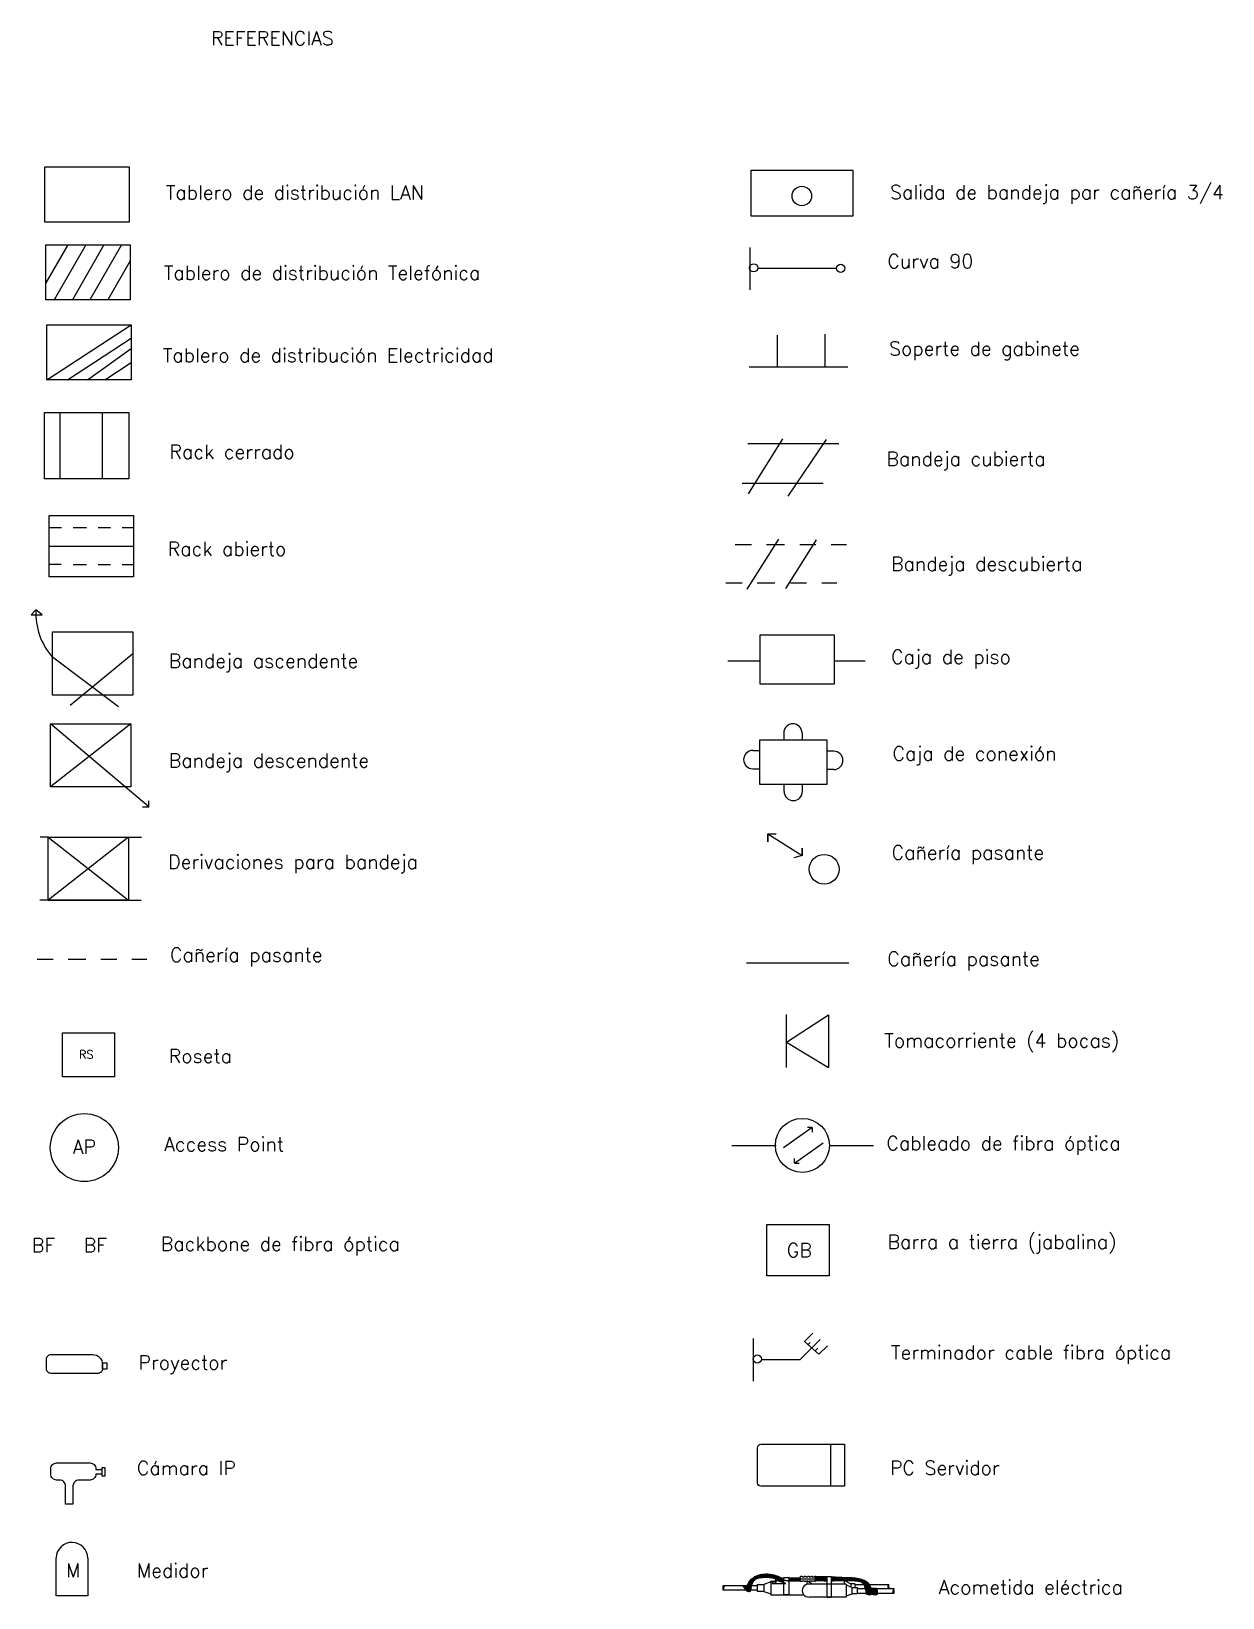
# Model space of a CAD drawing. Extents: x 1018 to 1352, y -109 to 184.
# Drawn here: x 1136.32 to 1143.23, y 148.56 to 157.65 of the extents above; entities that cross this region are included whole.
import ezdxf

# ---------------------------------------------------------------- set-up
doc = ezdxf.new("R2010")
doc.units = 0
doc.header["$LTSCALE"] = 0.5
doc.linetypes.add('PHANTOM2', pattern=[1.25, 0.625, -0.125, 0.125, -0.125, 0.125, -0.125])
for name, color, linetype in [('Cableado', 100, 'CONTINUOUS'), ('CONDUCTORS', 1, 'CONTINUOUS'), ('ESTRUCTURA', 3, 'CONTINUOUS'), ('TEXTO', 3, 'CONTINUOUS')]:
    doc.layers.add(name, color=color, linetype=linetype)
doc.styles.add('Texto 5 mm', font='simplex.shx', dxfattribs={"height": 0.5})
pattern_1 = [(45, (1140.9133868, 147.7799112), (-0.002250856, 0.002250856), [])]

msp = doc.modelspace()

# ---------------------------------------------------------------- hatches: boundary and pattern name
at = {"layer": 'CONDUCTORS'}
h = msp.add_hatch(dxfattribs=at)
h.set_pattern_fill('ANSI31', color=1, scale=0.001003, style=0)
h.set_pattern_definition(pattern_1)
edge = h.paths.add_edge_path()
edge.add_spline(control_points=[(1140.5166, 148.6628), (1140.5188, 148.665), (1140.5323, 148.6763), (1140.5688, 148.6808), (1140.6075, 148.6807), (1140.6311, 148.6747), (1140.6487, 148.6659)], knot_values=[9.872453, 9.872453, 9.872453, 9.872453, 11.238502, 17.740183, 25.404275, 28.687076, 28.687076, 28.687076, 28.687076], degree=3, periodic=0)
edge.add_spline(control_points=[(1140.6487, 148.6659), (1140.6514, 148.6701), (1140.6511, 148.6793), (1140.6694, 148.6696), (1140.6831, 148.6659), (1140.6874, 148.665)], knot_values=[0.73874, 0.73874, 0.73874, 0.73874, 1.960375, 5.991205, 7.883473, 7.883473, 7.883473, 7.883473], degree=3, periodic=0)
edge.add_line((1140.6874, 148.665), (1140.6874, 148.6713))
edge.add_spline(control_points=[(1140.6874, 148.6713), (1140.672, 148.6784), (1140.6425, 148.6917), (1140.5966, 148.7019), (1140.5517, 148.698), (1140.5247, 148.6871), (1140.512, 148.6791)], knot_values=[13.702604, 13.702604, 13.702604, 13.702604, 21.264265, 28.238042, 34.553242, 41.167216, 41.167216, 41.167216, 41.167216], degree=3, periodic=0)
edge.add_line((1140.512, 148.6791), (1140.5166, 148.6628))
h = msp.add_hatch(dxfattribs=at)
h.set_pattern_fill('ANSI31', color=1, scale=0.001003, style=0)
h.set_pattern_definition(pattern_1)
edge = h.paths.add_edge_path()
edge.add_spline(control_points=[(1140.6874, 148.663), (1140.6832, 148.6638), (1140.6697, 148.6676), (1140.6516, 148.6771), (1140.6537, 148.6683), (1140.6512, 148.6646)], knot_values=[0.811335, 0.811335, 0.811335, 0.811335, 2.651758, 6.682588, 7.831629, 7.831629, 7.831629, 7.831629], degree=3, periodic=0)
edge.add_spline(control_points=[(1140.6512, 148.6646), (1140.6571, 148.6616), (1140.6628, 148.6585), (1140.6711, 148.6535)], knot_values=[28.9432, 28.9432, 28.9432, 28.9432, 29.698991, 29.698991, 29.698991, 29.698991], degree=3, periodic=0)
edge.add_line((1140.6711, 148.6535), (1140.6874, 148.6485))
edge.add_line((1140.6874, 148.6485), (1140.6874, 148.663))
h = msp.add_hatch(dxfattribs=at)
h.set_pattern_fill('ANSI31', color=1, scale=0.001003, style=0)
h.set_pattern_definition(pattern_1)
edge = h.paths.add_edge_path()
edge.add_spline(control_points=[(1140.7846, 148.6777), (1140.7605, 148.6778), (1140.7391, 148.6778), (1140.7163, 148.6778)], knot_values=[0.355717, 0.355717, 0.355717, 0.355717, 9.888341, 9.888341, 9.888341, 9.888341], degree=3, periodic=0)
edge.add_line((1140.7163, 148.6778), (1140.7163, 148.6625))
edge.add_spline(control_points=[(1140.7163, 148.6625), (1140.7179, 148.6625), (1140.7389, 148.6623), (1140.761, 148.6618), (1140.7846, 148.6614)], knot_values=[12.327635, 12.327635, 12.327635, 12.327635, 13.048081, 22.125034, 22.125034, 22.125034, 22.125034], degree=3, periodic=0)
edge.add_line((1140.7846, 148.6614), (1140.7846, 148.6777))
h = msp.add_hatch(dxfattribs=at)
h.set_pattern_fill('ANSI31', color=256, scale=0.001003, style=0)
h.set_pattern_definition([(45, (1137.893695, 147.9810406), (-0.0022508556, 0.0022508556), [])])
edge = h.paths.add_edge_path()
edge.add_spline(control_points=[(1140.939, 148.6843), (1140.9154, 148.6841), (1140.8922, 148.6851), (1140.8689, 148.686)], knot_values=[1.68785, 1.68785, 1.68785, 1.68785, 12.130252, 12.130252, 12.130252, 12.130252], degree=3, periodic=0)
edge.add_line((1140.8689, 148.686), (1140.8689, 148.6616))
edge.add_spline(control_points=[(1140.8689, 148.6616), (1140.8902, 148.6611), (1140.9115, 148.6605), (1140.939, 148.6598)], knot_values=[0.144735, 0.144735, 0.144735, 0.144735, 9.694229, 9.694229, 9.694229, 9.694229], degree=3, periodic=0)
edge.add_line((1140.939, 148.6598), (1140.939, 148.6843))
h = msp.add_hatch(dxfattribs=at)
h.set_pattern_fill('ANSI31', color=1, scale=0.001003, style=0)
h.set_pattern_definition(pattern_1)
edge = h.paths.add_edge_path()
edge.add_spline(control_points=[(1141.189, 148.6238), (1141.1846, 148.6359), (1141.1717, 148.6581), (1141.1317, 148.6708), (1141.0898, 148.68), (1141.0329, 148.6786), (1140.9892, 148.6826), (1140.962, 148.6843)], knot_values=[0, 0, 0, 0, 5.70567, 11.954524, 17.533545, 25.197639, 37.26145, 37.26145, 37.26145, 37.26145], degree=3, periodic=0)
edge.add_line((1140.962, 148.6843), (1140.962, 148.6603))
edge.add_spline(control_points=[(1140.962, 148.6603), (1140.9976, 148.6614), (1141.0401, 148.6632), (1141.0932, 148.6612), (1141.14, 148.6575), (1141.1526, 148.6368), (1141.1571, 148.6238)], knot_values=[0.636109, 0.636109, 0.636109, 0.636109, 11.962148, 19.626243, 25.205263, 31.11626, 31.11626, 31.11626, 31.11626], degree=3, periodic=0)
edge.add_line((1141.1571, 148.6238), (1141.189, 148.6238))

# ---------------------------------------------------------------- linework, layer by layer
at = {"layer": 'Cableado'}
for p, q in [((1136.5346, 156.4108), (1136.4076, 156.1895)), ((1136.6385, 156.4108), (1136.4552, 156.0916)), ((1136.5346, 156.4108), (1136.5346, 156.4108)), ((1136.7441, 156.4108), (1136.5608, 156.0916)), ((1136.8462, 156.4108), (1136.663, 156.0916)), ((1140.4892, 156.3947), (1140.4892, 156.1489)), ((1136.8964, 156.3174), (1136.7668, 156.0916)), ((1140.5359, 156.2738), (1140.9934, 156.2738)), ((1136.4128, 155.6266), (1136.9017, 155.9458)), ((1136.532, 155.6266), (1136.9017, 155.8684)), ((1140.6477, 155.8862), (1140.6477, 155.702)), ((1140.9249, 155.891), (1140.9249, 155.702)), ((1136.648, 155.6266), (1136.9017, 155.8086)), ((1136.7485, 155.6266), (1136.9017, 155.7268)), ((1140.4866, 155.702), (1141.0589, 155.702)), ((1136.4903, 155.0532), (1136.4903, 155.4374)), ((1136.7349, 155.0532), (1136.7349, 155.4374)), ((1140.479, 155.258), (1141.0059, 155.258)), ((1140.68, 155.2853), (1140.4807, 154.9663)), ((1140.9328, 155.2808), (1140.7114, 154.9526)), ((1140.4456, 155.0279), (1140.9161, 155.0279)), ((1136.4272, 154.7709), (1136.4988, 154.7709)), ((1136.5653, 154.7709), (1136.6435, 154.7709)), ((1136.7115, 154.7709), (1136.7826, 154.7709)), ((1136.8498, 154.7709), (1136.9161, 154.7709)), ((1136.4272, 154.6629), (1136.9161, 154.6629)), ((1140.4053, 154.6725), (1140.4997, 154.6725)), ((1140.6557, 154.7032), (1140.4735, 154.4116)), ((1140.5872, 154.6725), (1140.6904, 154.6725)), ((1140.8744, 154.6993), (1140.6976, 154.4165)), ((1140.78, 154.6725), (1140.8738, 154.6725)), ((1140.9624, 154.6725), (1141.0498, 154.6725)), ((1136.4965, 154.5548), (1136.4272, 154.5548)), ((1136.5653, 154.5548), (1136.6435, 154.5548)), ((1136.7115, 154.5548), (1136.7826, 154.5548)), ((1136.8498, 154.5548), (1136.9161, 154.5548)), ((1140.3508, 154.4495), (1140.4452, 154.4495)), ((1140.5328, 154.4495), (1140.636, 154.4495)), ((1140.7256, 154.4495), (1140.8194, 154.4495)), ((1140.908, 154.4495), (1140.9953, 154.4495)), ((1136.8281, 153.7302), (1136.4458, 154.0181)), ((1136.9113, 154.0378), (1136.5481, 153.7376)), ((1140.3625, 153.9975), (1140.5492, 153.9975)), ((1140.9786, 153.9975), (1141.1591, 153.9975)), ((1136.8993, 153.6313), (1136.4339, 153.2655)), ((1137.0038, 153.1496), (1136.4339, 153.6313)), ((1140.6863, 153.5784), (1140.6863, 153.5387)), ((1140.7929, 153.5784), (1140.7929, 153.5387)), ((1140.5074, 153.4769), (1140.5473, 153.4769)), ((1140.9767, 153.4725), (1140.9373, 153.4725)), ((1140.9767, 153.4725), (1140.9767, 153.4725)), ((1140.5074, 153.3704), (1140.5473, 153.3704)), ((1140.9767, 153.366), (1140.9373, 153.366)), ((1140.7951, 153.2791), (1140.6886, 153.2791)), ((1140.6887, 153.2393), (1140.6887, 153.2788)), ((1140.7952, 153.2393), (1140.7952, 153.2788)), ((1140.7952, 153.2393), (1140.7952, 153.2393)), ((1136.8856, 152.9737), (1136.4201, 152.608)), ((1136.4201, 152.9737), (1136.8856, 152.608)), ((1136.4201, 152.9737), (1136.9614, 152.9737)), ((1140.5937, 152.9928), (1140.7941, 152.8672)), ((1140.5937, 152.9928), (1140.5937, 152.9928)), ((1140.5937, 152.9928), (1140.5937, 152.9928)), ((1140.5937, 152.9928), (1140.5937, 152.9928)), ((1140.5937, 152.9928), (1140.5937, 152.947)), ((1140.5937, 152.947), (1140.5937, 152.9928)), ((1140.5937, 152.9928), (1140.6428, 152.9928)), ((1140.7941, 152.8672), (1140.7449, 152.8548)), ((1140.7941, 152.8672), (1140.7941, 152.9104)), ((1140.7941, 152.9104), (1140.7941, 152.8672)), ((1136.4201, 152.608), (1136.9603, 152.608)), ((1136.3567, 152.2656), (1136.4499, 152.2656)), ((1136.5363, 152.2656), (1136.6381, 152.2656)), ((1136.7266, 152.2656), (1136.8192, 152.2656)), ((1136.9066, 152.2656), (1136.9928, 152.2656)), ((1140.4709, 152.244), (1141.0644, 152.244)), ((1140.7019, 151.6381), (1140.7019, 151.945)), ((1140.7019, 151.7837), (1140.9467, 151.9425)), ((1140.7019, 151.7837), (1140.9467, 151.6381)), ((1140.8513, 151.2901), (1140.6858, 151.1717)), ((1140.7496, 151.0827), (1140.9152, 151.2011)), ((1140.8513, 151.2901), (1140.825, 151.2901)), ((1140.8513, 151.2901), (1140.8513, 151.2901)), ((1140.8513, 151.2901), (1140.8513, 151.2901)), ((1140.8513, 151.2901), (1140.8513, 151.2901)), ((1140.8513, 151.2901), (1140.8513, 151.2632)), ((1140.3866, 151.1857), (1140.6436, 151.1857)), ((1140.9518, 151.1856), (1141.2071, 151.1856)), ((1140.9518, 151.1856), (1141.2071, 151.1856)), ((1140.7496, 151.0827), (1140.7496, 151.1096)), ((1140.7496, 151.0827), (1140.7496, 151.0827)), ((1140.7496, 151.0827), (1140.7496, 151.0827)), ((1140.7496, 151.0827), (1140.7496, 151.0827)), ((1140.7496, 151.0827), (1140.776, 151.0827)), ((1140.5101, 150.0646), (1140.5101, 149.8188)), ((1140.8067, 150.0473), (1140.8564, 150.0963)), ((1140.8067, 150.0473), (1140.8905, 149.9741)), ((1140.8404, 150.0424), (1140.8271, 150.0295)), ((1140.8486, 150.0104), (1140.8983, 150.0594)), ((1140.8905, 149.9741), (1140.9402, 150.0231)), ((1140.5569, 149.9437), (1140.7827, 149.9437)), ((1140.7827, 149.9437), (1140.8486, 150.0104)), ((1140.8849, 150.0102), (1140.8681, 149.9936)), ((1136.7615, 149.9159), (1136.7615, 149.8883)), ((1140.9595, 149.2086), (1140.9595, 149.4521)), ((1141.0383, 149.4521), (1141.0383, 149.2086)), ((1136.6975, 149.3053), (1136.7328, 149.3053))]:
    msp.add_line(p, q, dxfattribs=at)
at = {"layer": 'Cableado', "linetype": 'PHANTOM2'}
for p, q in [((1136.3493, 154.292), (1136.3229, 154.2639)), ((1136.385, 154.2639), (1136.3493, 154.292)), ((1136.3229, 154.2639), (1136.385, 154.2639)), ((1136.9679, 153.1496), (1137.0038, 153.1496)), ((1137.0038, 153.1496), (1137.0038, 153.1854)), ((1136.4201, 152.9737), (1136.3738, 152.9737)), ((1136.4201, 152.608), (1136.3717, 152.608))]:
    msp.add_line(p, q, dxfattribs=at)
at = {"layer": 'Cableado'}
for points in [[(1136.4013, 156.8616), (1136.8902, 156.8616), (1136.8902, 156.5423), (1136.4013, 156.5423)], [(1140.4972, 156.8437), (1141.0875, 156.8437), (1141.0875, 156.5761), (1140.4972, 156.5761)], [(1136.4076, 156.4108), (1136.8964, 156.4108), (1136.8964, 156.0916), (1136.4076, 156.0916)], [(1136.4128, 155.9458), (1136.9017, 155.9458), (1136.9017, 155.6266), (1136.4128, 155.6266)], [(1136.3996, 155.4374), (1136.8885, 155.4374), (1136.8885, 155.0532), (1136.3996, 155.0532)], [(1136.4272, 154.8407), (1136.9161, 154.8407), (1136.9161, 154.4849), (1136.4272, 154.4849)], [(1136.4458, 154.1641), (1136.9113, 154.1641), (1136.9113, 153.7984), (1136.4458, 153.7984)], [(1140.5492, 154.1467), (1140.9786, 154.1467), (1140.9786, 153.8607), (1140.5492, 153.8607)], [(1136.4339, 153.6313), (1136.8993, 153.6313), (1136.8993, 153.2655), (1136.4339, 153.2655)], [(1140.5473, 153.5387), (1140.9373, 153.5387), (1140.9373, 153.2791), (1140.5473, 153.2791)], [(1136.4201, 152.9737), (1136.8856, 152.9737), (1136.8856, 152.608), (1136.4201, 152.608)], [(1136.5039, 151.8393), (1136.8056, 151.8393), (1136.8056, 151.5829), (1136.5039, 151.5829)], [(1140.589, 150.7274), (1140.9503, 150.7274), (1140.9503, 150.4287), (1140.589, 150.4287)], [(1136.7356, 149.9241), (1136.7615, 149.9241), (1136.7615, 149.8883), (1136.7356, 149.8883)], [(1136.7328, 149.3172), (1136.7493, 149.3172), (1136.7493, 149.2674), (1136.7328, 149.2674)]]:
    msp.add_lwpolyline(points, close=True, dxfattribs=at)
for points in [[(1140.9467, 151.9425), (1140.9467, 151.6381)], [(1136.651, 148.7914), (1136.651, 148.5734), (1136.4667, 148.5734), (1136.4667, 148.794)]]:
    msp.add_lwpolyline(points, dxfattribs=at)
for points in [[(1136.4371, 149.9724), (1136.6791, 149.9724, -0.414214), (1136.7356, 149.9159), (1136.7356, 149.8898, -0.414214), (1136.7088, 149.863), (1136.4371, 149.863, -0.414214), (1136.4103, 149.8898), (1136.4103, 149.9456, -0.414214)], [(1140.5545, 149.4521), (1141.0383, 149.4521), (1141.0383, 149.2086), (1140.5545, 149.2086, -0.414214), (1140.5345, 149.2286), (1140.5345, 149.4321, -0.414214)]]:
    msp.add_lwpolyline(points, format="xyb", close=True, dxfattribs=at)
msp.add_lwpolyline([(1136.7328, 149.2781), (1136.6975, 149.2788, -0.414214), (1136.6632, 149.2444), (1136.5986, 149.2444, 0.414214), (1136.5642, 149.2101), (1136.5642, 149.104), (1136.522, 149.104), (1136.522, 149.2101, 0.414214), (1136.4877, 149.2444), (1136.4698, 149.2444, -0.414214), (1136.4354, 149.2788), (1136.4354, 149.3095, -0.414214), (1136.4698, 149.3439), (1136.6632, 149.3439, -0.414214), (1136.6975, 149.3095), (1136.6975, 149.3053)], format="xyb", dxfattribs=at)
for centre, radius in [((1140.7917, 156.6933), 0.0565), ((1140.5125, 156.2764), 0.0236), ((1141.0167, 156.2734), 0.0236), ((1140.9213, 152.7875), 0.0865), ((1136.6305, 151.173), 0.1975), ((1140.7949, 151.1856), 0.1568), ((1140.5334, 149.9464), 0.0236)]:
    msp.add_circle(centre, radius, dxfattribs=at)
for centre, radius, start, end in [((1136.7288, 154.2717), 0.38, 176.94269, 221.86645), ((1140.7396, 153.5784), 0.0533, 0, 180), ((1140.5074, 153.4237), 0.0533, 90, 270), ((1140.9767, 153.4192), 0.0533, 270, 90), ((1140.7419, 153.2393), 0.0533, 180, 0), ((1136.5588, 148.7907), 0.0922, 0.39145, 177.94806)]:
    msp.add_arc(centre, radius, start, end, dxfattribs=at)
at = {"layer": 'CONDUCTORS'}
for p, q in [((1140.512, 148.6791), (1140.5166, 148.6628)), ((1140.4724, 148.6011), (1140.449, 148.6327))]:
    msp.add_line(p, q, dxfattribs=at)
at = {"layer": 'CONDUCTORS', "color": 1}
for p, q in [((1141.0367, 148.6624), (1141.0367, 148.641)), ((1141.0392, 148.6624), (1141.0756, 148.6425)), ((1140.4726, 148.605), (1140.4522, 148.6327)), ((1140.473, 148.61), (1140.4562, 148.6327)), ((1140.4736, 148.617), (1140.462, 148.6327)), ((1140.4741, 148.6217), (1140.466, 148.6327)), ((1140.4751, 148.6282), (1140.4717, 148.6327)), ((1141.0492, 148.6373), (1141.0841, 148.6216)), ((1141.0756, 148.6425), (1141.0756, 148.6251)), ((1141.0985, 148.6425), (1141.0756, 148.6425)), ((1141.0985, 148.6425), (1141.0985, 148.6211)), ((1141.1571, 148.6238), (1141.189, 148.6238))]:
    msp.add_line(p, q, dxfattribs=at)
for points in [[(1140.4727, 148.6059), (1140.4727, 148.6059)], [(1141.0985, 148.6386), (1141.1503, 148.6386)], [(1141.1133, 148.6149), (1141.1597, 148.6149)]]:
    msp.add_lwpolyline(points, dxfattribs=at)
for centre, radius, start, end in [((1140.484, 148.6234), 0.0251, 242.6045, 288.67709), ((1140.4899, 148.6059), 0.00668, 288.67709, 355.62277), ((1140.6404, 148.6549), 0.000869, 120.91204, 263.65147), ((1141.1719, 148.5891), 0.00668, 189.81918, 249.86976), ((1141.1836, 148.6212), 0.0408, 249.86976, 292.11659), ((1141.194, 148.6105), 0.00492, 78.3478, 115.3332), ((1141.1964, 148.6218), 0.00668, 258.3478, 279.69108), ((1141.1992, 148.605), 0.0104, 81.95001, 99.69108), ((1141.2167, 148.6201), 0.0408, 244.27296, 283.04463), ((1141.2016, 148.6219), 0.00668, 261.95001, 284.28918), ((1141.205, 148.6087), 0.00692, 75.52444, 104.28918), ((1141.2084, 148.6219), 0.00668, 255.52444, 280.39161), ((1141.2113, 148.6059), 0.00956, 78.63344, 100.39161), ((1141.2145, 148.6219), 0.00668, 258.63344, 280.32718), ((1141.2167, 148.6101), 0.00527, 80.66809, 100.32718), ((1141.2186, 148.6219), 0.00668, 260.66809, 283.03156), ((1141.2217, 148.6085), 0.00711, 65.57329, 103.03156), ((1141.2244, 148.5869), 0.00668, 283.04463, 10.5886)]:
    msp.add_arc(centre, radius, start, end, dxfattribs=at)
for points, knots in [([(1140.4724, 148.6011), (1140.4735, 148.6193), (1140.4754, 148.6493), (1140.5107, 148.6811), (1140.5497, 148.6978), (1140.5966, 148.7019), (1140.6425, 148.6917), (1140.672, 148.6784), (1140.6874, 148.6713)], [0, 0, 0, 0, 7.819637, 12.846385, 20.316578, 26.631778, 33.605555, 41.167216, 41.167216, 41.167216, 41.167216]), ([(1140.4965, 148.6054), (1140.4976, 148.6197), (1140.5002, 148.6435), (1140.5254, 148.6755), (1140.5688, 148.6808), (1140.6075, 148.6807), (1140.6311, 148.6747), (1140.6487, 148.6659)], [0.644335, 0.644335, 0.644335, 0.644335, 6.967912, 11.238502, 17.740183, 25.404275, 28.687076, 28.687076, 28.687076, 28.687076])]:
    msp.add_open_spline(points, degree=3, knots=knots, dxfattribs=at)
at = {"layer": 'CONDUCTORS'}
for points, knots in [([(1140.4752, 148.5999), (1140.4763, 148.6178), (1140.4783, 148.6475), (1140.5014, 148.6682), (1140.5119, 148.6753), (1140.5129, 148.6759)], [0.1156, 0.1156, 0.1156, 0.1156, 7.819637, 12.846385, 13.384025, 13.384025, 13.384025, 13.384025]), ([(1140.4779, 148.599), (1140.4791, 148.6167), (1140.4813, 148.646), (1140.5036, 148.666), (1140.5134, 148.6727), (1140.5138, 148.673)], [0.236064, 0.236064, 0.236064, 0.236064, 7.819637, 12.846385, 13.05031, 13.05031, 13.05031, 13.05031]), ([(1140.482, 148.5984), (1140.4831, 148.6163), (1140.4851, 148.6449), (1140.5059, 148.6644), (1140.5144, 148.6706)], [0.142863, 0.142863, 0.142863, 0.142863, 7.819637, 12.44048, 12.44048, 12.44048, 12.44048]), ([(1140.4848, 148.5983), (1140.4859, 148.6157), (1140.4882, 148.6428), (1140.5075, 148.6616), (1140.5153, 148.6675)], [0.376846, 0.376846, 0.376846, 0.376846, 7.819637, 12.102557, 12.102557, 12.102557, 12.102557]), ([(1140.4897, 148.5989), (1140.4908, 148.6156), (1140.4933, 148.6403), (1140.5101, 148.6581), (1140.5165, 148.6633)], [0.664663, 0.664663, 0.664663, 0.664663, 7.819637, 11.434682, 11.434682, 11.434682, 11.434682]), ([(1140.962, 148.6843), (1140.9892, 148.6826), (1141.0329, 148.6786), (1141.0898, 148.68), (1141.1317, 148.6708), (1141.185, 148.6539), (1141.1937, 148.6113), (1141.199, 148.5834)], [0, 0, 0, 0, 12.063811, 19.727906, 25.306926, 31.55578, 43.061252, 43.061252, 43.061252, 43.061252]), ([(1140.962, 148.6603), (1140.9976, 148.6614), (1141.0401, 148.6632), (1141.0932, 148.6612), (1141.152, 148.6566), (1141.1605, 148.6158), (1141.1653, 148.588)], [0.636109, 0.636109, 0.636109, 0.636109, 11.962148, 19.626243, 25.205263, 36.014627, 36.014627, 36.014627, 36.014627])]:
    msp.add_open_spline(points, degree=3, knots=knots, dxfattribs=at)
at = {"layer": 'CONDUCTORS', "color": 1}
for points in [[(1140.6512, 148.6646), (1140.6571, 148.6616), (1140.6628, 148.6585), (1140.6711, 148.6535)], [(1140.7163, 148.6778), (1140.7391, 148.6778), (1140.7605, 148.6778), (1140.7846, 148.6777)], [(1141.1616, 148.6238), (1141.1671, 148.6119), (1141.1702, 148.5971), (1141.1728, 148.5818)], [(1141.1661, 148.6238), (1141.1722, 148.6118), (1141.1753, 148.5965), (1141.1781, 148.5807)], [(1141.1721, 148.6238), (1141.1783, 148.6119), (1141.1816, 148.5964), (1141.1845, 148.5804)], [(1141.1781, 148.6238), (1141.1842, 148.612), (1141.1875, 148.5967), (1141.1903, 148.5809)], [(1141.1822, 148.6238), (1141.1886, 148.6124), (1141.192, 148.5975), (1141.1949, 148.5819)], [(1141.1854, 148.6238), (1141.1917, 148.6127), (1141.1952, 148.5982), (1141.1981, 148.583)], [(1141.1962, 148.6152), (1141.2006, 148.6051), (1141.2034, 148.5932), (1141.2058, 148.5808)], [(1141.202, 148.6152), (1141.2071, 148.6048), (1141.21, 148.5925), (1141.2124, 148.5796)], [(1141.2081, 148.6152), (1141.2129, 148.6048), (1141.2158, 148.5924), (1141.2183, 148.5794)], [(1141.2144, 148.6152), (1141.2194, 148.605), (1141.2224, 148.5929), (1141.2249, 148.5802)], [(1141.2188, 148.6152), (1141.2234, 148.6054), (1141.2263, 148.5939), (1141.2286, 148.5817)], [(1141.2246, 148.6149), (1141.2268, 148.6081), (1141.2286, 148.6008), (1141.2309, 148.5881)]]:
    msp.add_open_spline(points, degree=3, dxfattribs=at)
at = {"layer": 'CONDUCTORS'}
for points in [[(1140.8689, 148.686), (1140.8922, 148.6851), (1140.9154, 148.6841), (1140.939, 148.6843)], [(1140.8689, 148.6616), (1140.8902, 148.6611), (1140.9115, 148.6605), (1140.939, 148.6598)]]:
    msp.add_open_spline(points, degree=3, dxfattribs=at)
at = {"layer": 'ESTRUCTURA'}
for p, q in [((1140.612, 148.6581), (1140.612, 148.5795)), ((1140.612, 148.6581), (1140.6322, 148.6581)), ((1140.6997, 148.6447), (1140.6472, 148.6608)), ((1140.7939, 148.687), (1140.7939, 148.6834)), ((1140.6119, 148.653), (1140.5715, 148.6382)), ((1140.5715, 148.5987), (1140.612, 148.5839)), ((1140.612, 148.5795), (1140.8022, 148.5795)), ((1141.0492, 148.641), (1140.834, 148.641)), ((1141.0492, 148.641), (1141.0492, 148.5654)), ((1141.0492, 148.5726), (1141.0841, 148.5848)), ((1141.0492, 148.5654), (1140.8351, 148.5654))]:
    msp.add_line(p, q, dxfattribs=at)
msp.add_lwpolyline([(1140.7929, 148.6598), (1140.7929, 148.6559), (1140.7846, 148.6559), (1140.7846, 148.687), (1140.7939, 148.687)], dxfattribs=at)
for points in [[(1140.5341, 148.6382), (1140.5715, 148.6382), (1140.5715, 148.5983), (1140.5341, 148.5983)], [(1141.0841, 148.6216), (1141.1133, 148.6218), (1141.1133, 148.5845), (1141.0841, 148.5845)]]:
    msp.add_lwpolyline(points, close=True, dxfattribs=at)
msp.add_arc((1140.8318, 148.6032), 0.0379, 86.55571, 274.96997, dxfattribs=at)
at = {"layer": 'TEXTO'}
for p, q in [((1140.7846, 148.6714), (1140.8689, 148.6714)), ((1140.7929, 148.6598), (1140.8053, 148.6598)), ((1140.7939, 148.6834), (1140.8063, 148.6834)), ((1140.8063, 148.687), (1140.8063, 148.6834)), ((1140.8147, 148.6605), (1140.8271, 148.6605)), ((1140.8149, 148.687), (1140.8149, 148.6834)), ((1140.8149, 148.6834), (1140.8274, 148.6834)), ((1140.8274, 148.687), (1140.8274, 148.6834)), ((1140.8341, 148.687), (1140.8341, 148.6834)), ((1140.8341, 148.6834), (1140.8465, 148.6834)), ((1140.8344, 148.6605), (1140.8468, 148.6605)), ((1140.8465, 148.687), (1140.8465, 148.6834)), ((1140.8522, 148.687), (1140.8522, 148.6834)), ((1140.8522, 148.6834), (1140.8646, 148.6834)), ((1140.8538, 148.6607), (1140.8662, 148.6607)), ((1140.8646, 148.687), (1140.8646, 148.6834)), ((1140.6205, 148.6447), (1140.6295, 148.6555)), ((1140.6205, 148.6447), (1140.6997, 148.6447)), ((1140.8228, 148.64), (1140.8228, 148.655))]:
    msp.add_line(p, q, dxfattribs=at)
for points in [[(1140.7163, 148.6604), (1140.7163, 148.5793), (1140.6874, 148.5793), (1140.6874, 148.6791), (1140.7163, 148.6791), (1140.7163, 148.6625)], [(1140.8147, 148.6605), (1140.8147, 148.6559), (1140.8053, 148.6559), (1140.8053, 148.6598)], [(1140.8063, 148.687), (1140.8149, 148.687)], [(1140.8344, 148.6605), (1140.8344, 148.6559), (1140.8271, 148.6559), (1140.8271, 148.6605)], [(1140.8274, 148.687), (1140.8341, 148.687)], [(1140.8465, 148.687), (1140.8522, 148.687)], [(1140.8538, 148.6607), (1140.8538, 148.6559), (1140.8468, 148.6559), (1140.8468, 148.6605)], [(1140.8646, 148.687), (1140.8689, 148.687), (1140.8689, 148.6559), (1140.8662, 148.6559), (1140.8662, 148.6607)], [(1140.4688, 148.6059), (1140.3353, 148.6059), (1140.3353, 148.6327), (1140.476, 148.6327)], [(1140.5341, 148.6059), (1140.4966, 148.6059)], [(1140.5003, 148.6327), (1140.5341, 148.6327)], [(1141.1654, 148.5871), (1141.1133, 148.5871)], [(1141.1822, 148.6386), (1141.2967, 148.6386)], [(1141.2246, 148.6149), (1141.326, 148.6149)], [(1141.326, 148.5871), (1141.2311, 148.5871)]]:
    msp.add_lwpolyline(points, dxfattribs=at)
msp.add_lwpolyline([(1140.939, 148.6843), (1140.962, 148.6843), (1140.962, 148.5621), (1140.939, 148.5621)], close=True, dxfattribs=at)
for centre, radius, start, end in [((1140.6423, 148.6448), 0.0167, 72.9862, 140.16875), ((1140.639, 148.6551), 0.00449, 40.86816, 16.40282), ((1140.8199, 148.6117), 0.0434, 42.49515, 86.16941)]:
    msp.add_arc(centre, radius, start, end, dxfattribs=at)
for points, knots in [([(1140.64, 148.6556), (1140.6518, 148.6672), (1140.6492, 148.6803), (1140.6827, 148.6626), (1140.7246, 148.6626), (1140.761, 148.6618), (1140.7846, 148.6614)], [0, 0, 0, 0, 1.960375, 5.991205, 13.048081, 22.125034, 22.125034, 22.125034, 22.125034]), ([(1140.6404, 148.654), (1140.6547, 148.6651), (1140.6496, 148.6782), (1140.6831, 148.6605), (1140.7258, 148.6605), (1140.7632, 148.6597), (1140.7846, 148.6592)], [0, 0, 0, 0, 1.960375, 5.991205, 13.048081, 22.530536, 22.530536, 22.530536, 22.530536]), ([(1141.2967, 148.6386), (1141.2943, 148.6351), (1141.2894, 148.6279), (1141.2898, 148.6194), (1141.2903, 148.6149)], [0, 0, 0, 0, 1.834773, 3.788254, 3.788254, 3.788254, 3.788254]), ([(1141.2922, 148.6313), (1141.2938, 148.6291), (1141.2972, 148.6242), (1141.2971, 148.6182), (1141.2968, 148.6149)], [0.241515, 0.241515, 0.241515, 0.241515, 1.431384, 2.873729, 2.873729, 2.873729, 2.873729])]:
    msp.add_open_spline(points, degree=3, knots=knots, dxfattribs=at)
for points in [[(1140.3353, 148.6059), (1140.3377, 148.6145), (1140.3423, 148.6221), (1140.3353, 148.6327)], [(1141.326, 148.6149), (1141.322, 148.6048), (1141.3176, 148.5981), (1141.326, 148.5871)], [(1141.326, 148.5871), (1141.328, 148.5981), (1141.3235, 148.6071)]]:
    msp.add_spline(points, degree=3, dxfattribs=at)

# ---------------------------------------------------------------- texts
at = {"layer": 'Cableado', "attachment_point": 1, "style": 'Texto 5 mm'}
for s, width, insert, char_height in [('REFERENCIAS', 7.008559, (1137.3647, 157.6486), 0.08067), ('Tablero de distribución LAN', 11.68093, (1137.1027, 156.7538), 0.08067), ('Salida de bandeja par cañería 3/4', 19.34546, (1141.3032, 156.7557), 0.08067), ('Tablero de distribución Telefónica', 16.276929, (1137.0912, 156.2884), 0.08067), ('Curva 90', 19.34546, (1141.288, 156.3554), 0.08067), ('Soperte de gabinete', 19.34546, (1141.2979, 155.8483), 0.08067), ('Tablero de distribución Electricidad', 17.360851, (1137.0854, 155.8095), 0.08067), ('Rack cerrado', 11.68093, (1137.1244, 155.2498), 0.08067), ('Bandeja cubierta', 19.34546, (1141.2821, 155.2095), 0.08067), ('Rack abierto', 11.68093, (1137.1141, 154.6862), 0.08067), ('Bandeja descubierta', 19.34546, (1141.3092, 154.5997), 0.08067), ('Bandeja ascendente', 11.68093, (1137.12, 154.0378), 0.08067), ('Caja de piso', 19.34546, (1141.3092, 154.0599), 0.08067), ('Caja de conexión', 19.34546, (1141.3177, 153.4993), 0.08067), ('Bandeja descendente', 11.68093, (1137.12, 153.459), 0.08067), ('Derivaciones para bandeja', 11.68093, (1137.1162, 152.8717), 0.08067), ('Cañería pasante', 19.34546, (1141.3122, 152.9254), 0.08067), ('Cañería pasante', 19.34546, (1137.1269, 152.3315), 0.08067), ('Cañería pasante', 19.34546, (1141.2872, 152.3082), 0.08067), ('Tomacorriente (4 bocas)', 19.34546, (1141.2702, 151.8344), 0.08067), ('RS', 19.34546, (1136.5989, 151.7375), 0.04837), ('Roseta', 19.34546, (1137.1197, 151.7446), 0.08067), ('AP', 19.34546, (1136.5635, 151.2182), 0.08067), ('Access Point', 19.34546, (1137.0929, 151.2334), 0.08067), ('Cableado de fibra óptica', 19.34546, (1141.2823, 151.2385), 0.08067), ('Backbone de fibra óptica', 19.34546, (1137.0736, 150.655), 0.08067), ('Barra a tierra (jabalina)', 19.34546, (1141.2887, 150.6667), 0.08067), ('BF   BF', 19.34546, (1136.3259, 150.6476), 0.08067), ('GB', 19.34546, (1140.7045, 150.619), 0.08067), ('Terminador cable fibra óptica', 19.34546, (1141.309, 150.0254), 0.08067), ('Proyector', 19.34546, (1136.9443, 149.967), 0.08067), ('Cámara IP', 19.34546, (1136.935, 149.3546), 0.08067), ('PC Servidor', 19.34546, (1141.3027, 149.3562), 0.08067), ('M', 19.34546, (1136.5239, 148.7608), 0.0807), ('Medidor', 19.34546, (1136.9353, 148.7606), 0.08067), ('Acometida eléctrica', 19.34546, (1141.5853, 148.6634), 0.08067)]:
    msp.add_mtext_dynamic_manual_height_columns(s, width=width, gutter_width=2.5, heights=[0], dxfattribs=dict(at, insert=insert, char_height=char_height))

doc.saveas('drawing.dxf')
